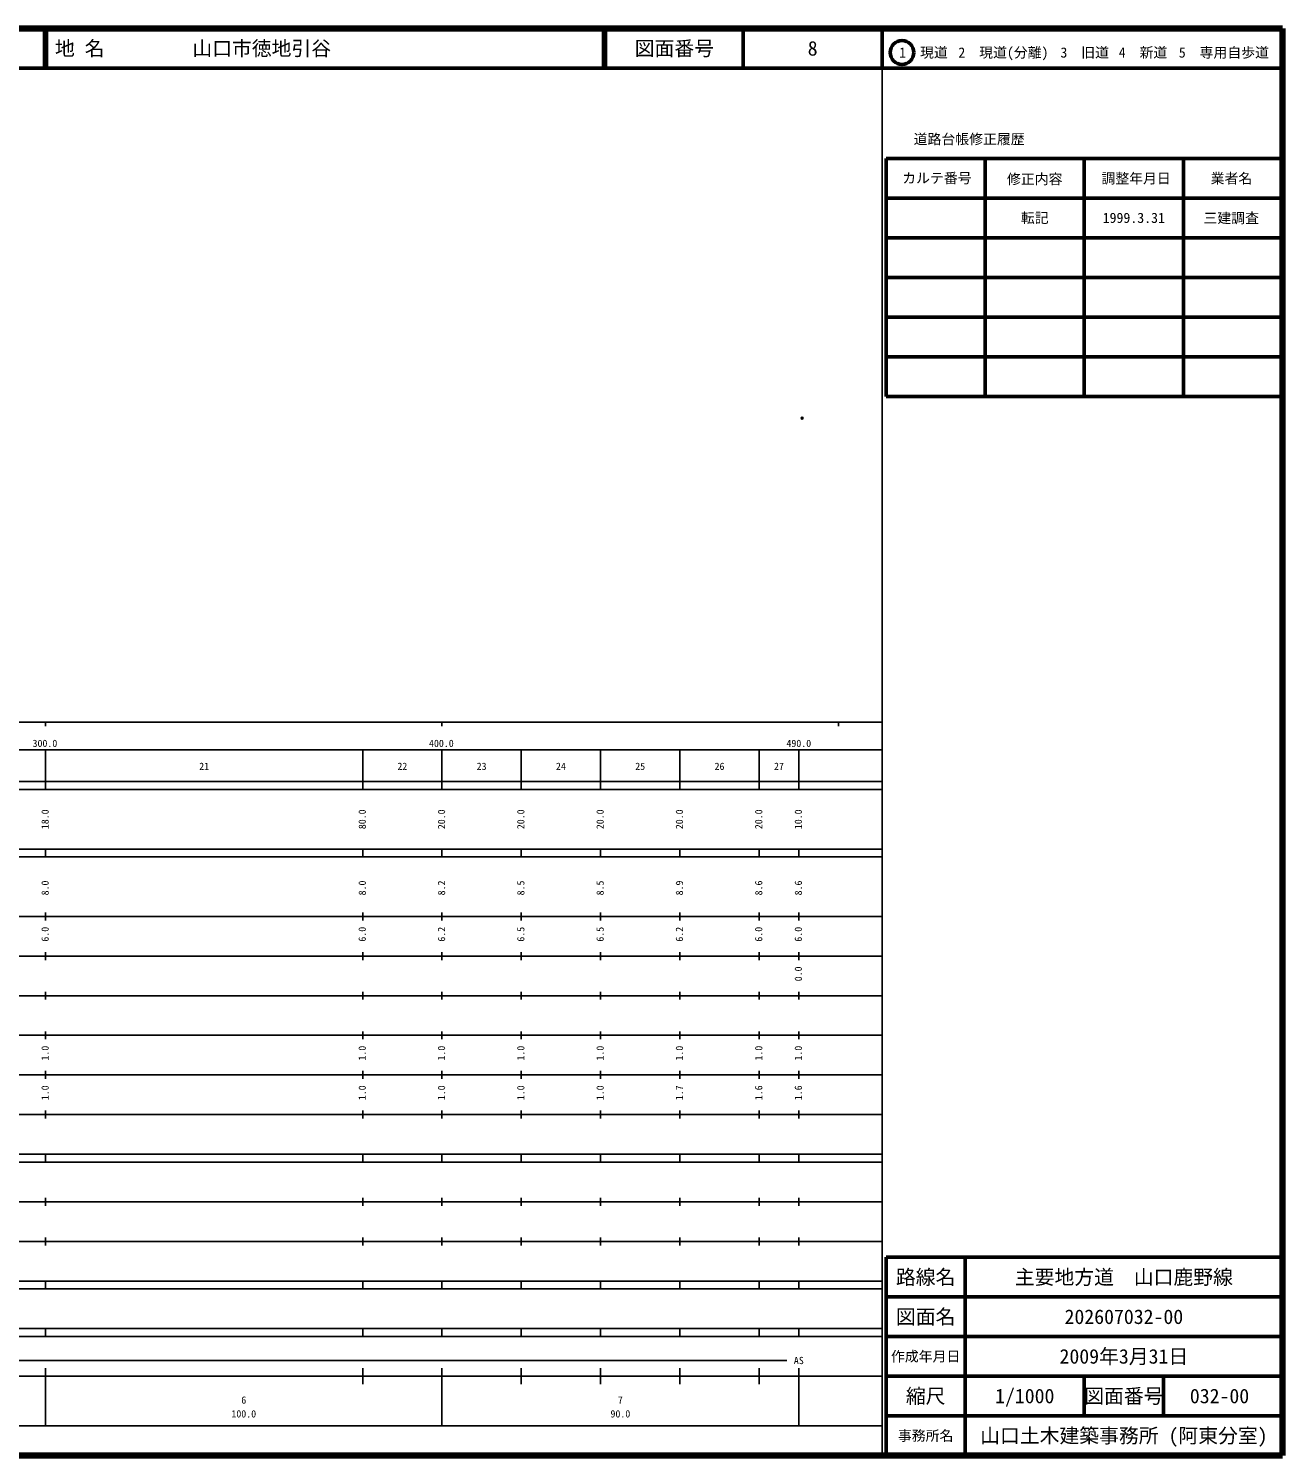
# Model space of a CAD drawing. Units: millimetres on the paper. Extents: x 40 to 680, y 20 to 380.
# Drawn here: x 363.7 to 680, y 20 to 380 of the extents above; entities that cross this region are included whole.
import ezdxf
from ezdxf.enums import TextEntityAlignment as Align

# ---------------------------------------------------------------- set-up
doc = ezdxf.new("R2010")
doc.units = ezdxf.units.MM
doc.header["$PDMODE"] = 32
doc.header["$PDSIZE"] = 0.5
doc.layers.add('M-OTRS', color=6, linetype='Continuous')
doc.layers.add('M-TTL-TXT', color=7, linetype='Continuous')
for name, color, linetype, lineweight in [('M-TTL', 2, 'Continuous', 140), ('M-TTL-BAND', 7, 'Continuous', 25), ('M-TTL-FRAM', 2, 'Continuous', 50), ('M-TTL-LINE', 7, 'Continuous', 50)]:
    doc.layers.add(name, color=color, linetype=linetype, lineweight=lineweight)
doc.styles.add('ＭＳ ゴシック', font='')
doc.styles.get('ＭＳ ゴシック').set_extended_font_data('MS Gothic')

msp = doc.modelspace()

# ---------------------------------------------------------------- linework, layer by layer
at = {"layer": 'M-OTRS'}
msp.add_point((558.826, 281.682), dxfattribs=at)
at = {"layer": 'M-TTL'}
for p, q in [((680, 380), (40, 380)), ((680, 20), (680, 380)), ((40, 20), (680, 20))]:
    msp.add_line(p, q, dxfattribs=at)
at = {"layer": 'M-TTL-BAND'}
for p, q in [((579, 20), (579, 370)), ((40, 205), (579, 205)), ((368, 205), (368, 204)), ((468, 205), (468, 204)), ((568, 205), (568, 204)), ((68, 198), (579, 198)), ((368, 188), (368, 198)), ((448, 188), (448, 198)), ((468, 188), (468, 198)), ((488, 188), (488, 198)), ((508, 188), (508, 198)), ((528, 188), (528, 198)), ((548, 188), (548, 198)), ((558, 188), (558, 198)), ((40, 190), (579, 190)), ((40, 188), (579, 188)), ((40, 173), (579, 173)), ((368, 171), (368, 173)), ((448, 171), (448, 173)), ((468, 171), (468, 173)), ((488, 171), (488, 173)), ((508, 171), (508, 173)), ((528, 171), (528, 173)), ((548, 171), (548, 173)), ((558, 171), (558, 173)), ((40, 171), (579, 171)), ((40, 156), (579, 156)), ((368, 155), (368, 157)), ((448, 155), (448, 157)), ((468, 155), (468, 157)), ((488, 155), (488, 157)), ((508, 155), (508, 157)), ((528, 155), (528, 157)), ((548, 155), (548, 157)), ((558, 155), (558, 157)), ((46, 146), (579, 146)), ((368, 145), (368, 147)), ((448, 145), (448, 147)), ((468, 145), (468, 147)), ((488, 145), (488, 147)), ((508, 145), (508, 147)), ((528, 145), (528, 147)), ((548, 145), (548, 147)), ((558, 145), (558, 147)), ((368, 135), (368, 137)), ((448, 135), (448, 137)), ((468, 135), (468, 137)), ((488, 135), (488, 137)), ((508, 135), (508, 137)), ((528, 135), (528, 137)), ((548, 135), (548, 137)), ((558, 135), (558, 137)), ((52, 136), (579, 136)), ((46, 126), (579, 126)), ((368, 125), (368, 127)), ((448, 125), (448, 127)), ((468, 125), (468, 127)), ((488, 125), (488, 127)), ((508, 125), (508, 127)), ((528, 125), (528, 127)), ((548, 125), (548, 127)), ((558, 125), (558, 127)), ((52, 116), (579, 116)), ((368, 115), (368, 117)), ((448, 115), (448, 117)), ((468, 115), (468, 117)), ((488, 115), (488, 117)), ((508, 115), (508, 117)), ((528, 115), (528, 117)), ((548, 115), (548, 117)), ((558, 115), (558, 117)), ((46, 106), (579, 106)), ((368, 105), (368, 107)), ((448, 105), (448, 107)), ((468, 105), (468, 107)), ((488, 105), (488, 107)), ((508, 105), (508, 107)), ((528, 105), (528, 107)), ((548, 105), (548, 107)), ((558, 105), (558, 107)), ((40, 96), (579, 96)), ((40, 94), (579, 94)), ((368, 94), (368, 96)), ((448, 94), (448, 96)), ((468, 94), (468, 96)), ((488, 94), (488, 96)), ((508, 94), (508, 96)), ((528, 94), (528, 96)), ((548, 94), (548, 96)), ((558, 94), (558, 96)), ((49, 84), (579, 84)), ((368, 83), (368, 85)), ((448, 83), (448, 85)), ((468, 83), (468, 85)), ((488, 83), (488, 85)), ((508, 83), (508, 85)), ((528, 83), (528, 85)), ((548, 83), (548, 85)), ((558, 83), (558, 85)), ((40, 74), (579, 74)), ((368, 73), (368, 75)), ((448, 73), (448, 75)), ((468, 73), (468, 75)), ((488, 73), (488, 75)), ((508, 73), (508, 75)), ((528, 73), (528, 75)), ((548, 73), (548, 75)), ((558, 73), (558, 75)), ((40, 64), (579, 64)), ((40, 62), (579, 62)), ((368, 62), (368, 64)), ((448, 62), (448, 64)), ((468, 62), (468, 64)), ((488, 62), (488, 64)), ((508, 62), (508, 64)), ((528, 62), (528, 64)), ((548, 62), (548, 64)), ((558, 62), (558, 64)), ((40, 52), (579, 52)), ((368, 50), (368, 52)), ((448, 50), (448, 52)), ((468, 50), (468, 52)), ((488, 50), (488, 52)), ((508, 50), (508, 52)), ((528, 50), (528, 52)), ((548, 50), (548, 52)), ((558, 50), (558, 52)), ((40, 50), (579, 50)), ((71, 44), (555, 44)), ((40, 40), (579, 40)), ((368, 27.5), (368, 42)), ((448, 38), (448, 42)), ((468, 27.5), (468, 42)), ((488, 38), (488, 42)), ((508, 38), (508, 42)), ((528, 38), (528, 42)), ((548, 38), (548, 42)), ((558, 27.5), (558, 42)), ((68, 27.5), (579, 27.5))]:
    msp.add_line(p, q, dxfattribs=at)
at = {"layer": 'M-TTL-FRAM'}
for p, q in [((580, 347.197), (580, 287.197)), ((580, 347.197), (680, 347.197)), ((580, 287.197), (680, 287.197)), ((680, 70), (580, 70)), ((580, 70), (580, 20))]:
    msp.add_line(p, q, dxfattribs=at)
at = {"layer": 'M-TTL-LINE'}
for p, q in [((367.75, 380), (367.75, 370)), ((368.25, 380), (368.25, 370)), ((508.747, 380), (508.747, 370)), ((509.247, 380), (509.247, 370)), ((543.997, 380), (543.997, 370)), ((579, 380), (579, 370)), ((40, 370), (680, 370)), ((605, 347.197), (605, 287.197)), ((630, 347.197), (630, 287.197)), ((655, 347.197), (655, 287.197)), ((580, 337.197), (680, 337.197)), ((580, 327.197), (680, 327.197)), ((580, 317.197), (680, 317.197)), ((580, 307.197), (680, 307.197)), ((580, 297.197), (680, 297.197)), ((600, 70), (600, 20)), ((680, 60), (580, 60)), ((680, 50), (580, 50)), ((680, 40), (580, 40)), ((630, 40), (630, 30)), ((650, 40), (650, 30)), ((680, 30), (580, 30))]:
    msp.add_line(p, q, dxfattribs=at)
msp.add_circle((584.031, 373.958), 3, dxfattribs=at)

# ---------------------------------------------------------------- texts
at = {"layer": 'M-TTL-BAND', "style": 'ＭＳ ゴシック'}
for s, p in [('300.0', (367.844, 198.195)), ('400.0', (467.844, 198.195)), ('490.0', (558, 198.195)), ('21', (408, 192.405)), ('22', (458, 192.405)), ('23', (478, 192.405)), ('24', (498, 192.405)), ('25', (518, 192.405)), ('26', (538, 192.405)), ('27', (553, 192.405)), ('AS', (558, 42.5)), ('6', (418, 32.523)), ('7', (513, 32.523)), ('100.0', (418, 29.033)), ('90.0', (513, 29.033))]:
    msp.add_text(s, height=1.833, dxfattribs=at).set_placement(p, align=Align.BOTTOM_CENTER)
for s, p in [('18.0', (369.339, 180.5)), ('80.0', (449.339, 180.5)), ('20.0', (469.339, 180.5)), ('20.0', (489.339, 180.5)), ('20.0', (509.339, 180.5)), ('20.0', (529.339, 180.5)), ('20.0', (549.339, 180.5)), ('10.0', (559.339, 180.5)), ('8.0', (369.339, 163.174)), ('8.0', (449.339, 163.174)), ('8.2', (469.339, 163.174)), ('8.5', (489.339, 163.174)), ('8.5', (509.339, 163.174)), ('8.9', (529.339, 163.174)), ('8.6', (549.339, 163.174)), ('8.6', (559.339, 163.174)), ('6.0', (369.339, 151.5)), ('6.0', (449.339, 151.5)), ('6.2', (469.339, 151.5)), ('6.5', (489.339, 151.5)), ('6.5', (509.339, 151.5)), ('6.2', (529.339, 151.5)), ('6.0', (549.339, 151.5)), ('6.0', (559.339, 151.5)), ('0.0', (559.339, 141.5)), ('1.0', (369.339, 121.5)), ('1.0', (449.339, 121.5)), ('1.0', (469.339, 121.5)), ('1.0', (489.339, 121.5)), ('1.0', (509.339, 121.5)), ('1.0', (529.339, 121.5)), ('1.0', (549.339, 121.5)), ('1.0', (559.339, 121.5)), ('1.0', (369.339, 111.5)), ('1.0', (449.339, 111.5)), ('1.0', (469.339, 111.5)), ('1.0', (489.339, 111.5)), ('1.0', (509.339, 111.5)), ('1.7', (529.339, 111.5)), ('1.6', (549.339, 111.5)), ('1.6', (559.339, 111.5))]:
    msp.add_text(s, height=1.833, rotation=90, dxfattribs=at).set_placement(p, align=Align.BOTTOM_CENTER)
at = {"layer": 'M-TTL-TXT', "style": 'ＭＳ ゴシック'}
for s, p in [('地 名', (370.38, 375)), ('山口市徳地引谷', (405.024, 375))]:
    msp.add_text(s, height=3.666, dxfattribs=at).set_placement(p, align=Align.MIDDLE_LEFT)
for s, height, p in [('図面番号', 3.666, (526.622, 375)), ('8', 3.666, (561.497, 375)), ('1\u3000現道', 2.566, (589.448, 373.958)), ('2\u3000現道(分離)', 2.566, (609.619, 373.958)), ('3\u3000旧道', 2.566, (630.121, 373.958)), ('4\u3000新道', 2.566, (644.824, 373.958)), ('5\u3000専用自歩道', 2.566, (665.228, 373.958)), ('道路台帳修正履歴', 2.566, (600.968, 352.113)), ('カルテ番号', 2.566, (592.839, 342.277)), ('修正内容', 2.566, (617.509, 342.023)), ('調整年月日', 2.566, (643.089, 342.197)), ('業者名', 2.566, (667.134, 342.197)), ('転記', 2.566, (617.5, 332.245)), ('1999.3.31', 2.566, (642.5, 332.245)), ('三建調査', 2.566, (667.077, 332.189)), ('路線名', 3.666, (590, 65)), ('路線名', 3.666, (590, 65)), ('主要地方道\u3000山口鹿野線', 3.666, (640, 65)), ('図面名', 3.666, (590, 55)), ('図面名', 3.666, (590, 55)), ('202607032-00', 3.666, (640, 55)), ('2009年3月31日', 3.666, (640, 45)), ('作成年月日', 2.566, (590, 45)), ('作成年月日', 2.566, (590, 45)), ('縮尺', 3.666, (590, 35)), ('縮尺', 3.666, (590, 35)), ('1/1000', 3.666, (615, 35)), ('図面番号', 3.666, (640, 35)), ('図面番号', 3.666, (640, 35)), ('032-00', 3.666, (664.125, 35)), ('事務所名', 2.566, (590, 25)), ('事務所名', 2.566, (590, 25)), ('山口土木建築事務所 (阿東分室)', 3.666, (640, 25))]:
    msp.add_text(s, height=height, dxfattribs=at).set_placement(p, align=Align.MIDDLE_CENTER)

doc.saveas('drawing.dxf')
